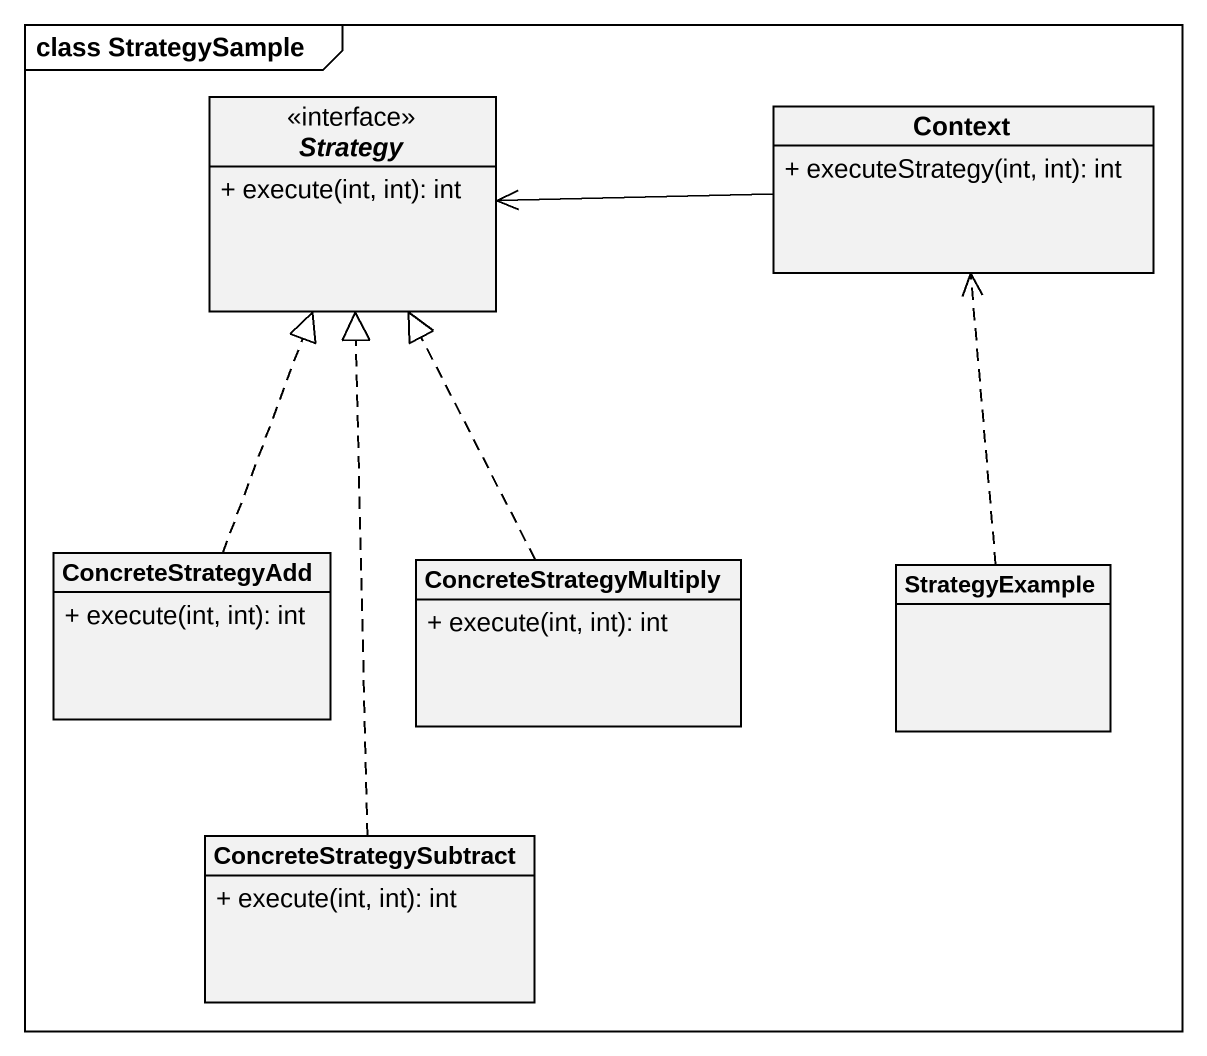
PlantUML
@startuml
mainframe class StrategySample
hide circle
hide empty members
skinparam classAttributeIconSize 0
interface Strategy <<interface>> {
  + execute(int, int): int
}
class Context {
  + executeStrategy(int, int): int
}
class ConcreteStrategyAdd {
  + execute(int, int): int
}
class ConcreteStrategyMultiply {
  + execute(int, int): int
}
class StrategyExample
class ConcreteStrategySubtract {
  + execute(int, int): int
}
Context -left-> Strategy
ConcreteStrategyAdd .up.|> Strategy
ConcreteStrategyMultiply .up.|> Strategy
StrategyExample .up.> Context
ConcreteStrategySubtract .up.|> Strategy
@enduml
